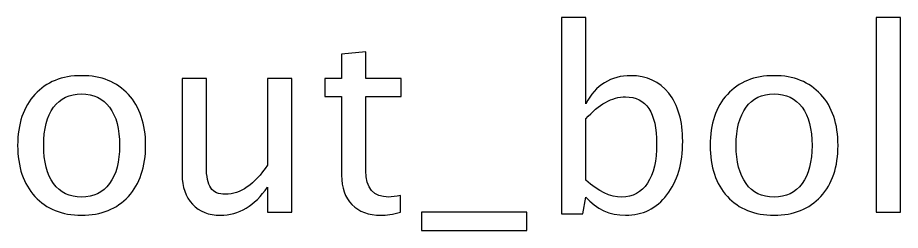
# Model space of a CAD drawing. Header units: centimetres. Extents: x -201 to 63, y -83 to 73.
# Drawn here: x -51.41 to -32.94, y 68.29 to 72.75 of the extents above; entities that cross this region are included whole.
import ezdxf

# ---------------------------------------------------------------- set-up
doc = ezdxf.new("R2010")
doc.units = ezdxf.units.CM
doc.header["$MEASUREMENT"] = 0
doc.layers.add('Layer 1', color=7, linetype='Continuous')

msp = doc.modelspace()

# ---------------------------------------------------------------- linework, layer by layer
at = {"layer": 'Layer 1'}
for points, knots in [([(-40.02876, 68.63869), (-40.02876, 68.63869), (-40.02876, 72.75032), (-40.02876, 72.75032), (-40.02876, 72.75032), (-40.02876, 72.75032), (-39.52076, 72.75032), (-39.52076, 72.75032), (-39.52076, 72.75032), (-39.52076, 72.75032), (-39.52076, 70.94498), (-39.52076, 70.94498), (-39.52076, 70.94498), (-39.31262, 71.33744), (-38.99953, 71.53323), (-38.58237, 71.53323), (-38.58237, 71.53323), (-38.24458, 71.53323), (-37.97912, 71.41064), (-37.78509, 71.16458), (-37.78509, 71.16458), (-37.59106, 70.91852), (-37.49405, 70.5825), (-37.49405, 70.15652), (-37.49405, 70.15652), (-37.49405, 69.69261), (-37.60429, 69.31779), (-37.8239, 69.0338), (-37.8239, 69.0338), (-38.0435, 68.74893), (-38.33278, 68.60694), (-38.69085, 68.60694), (-38.69085, 68.60694), (-39.02334, 68.60694), (-39.30027, 68.73394), (-39.52076, 68.98882), (-39.52076, 68.98882), (-39.52076, 68.98882), (-39.5825, 68.63869), (-39.5825, 68.63869), (-39.5825, 68.63869), (-39.5825, 68.63869), (-40.02876, 68.63869), (-40.02876, 68.63869)], [0, 0, 0, 0, 0.08333333, 0.08333333, 0.08333333, 0.08333333, 0.16666667, 0.16666667, 0.16666667, 0.16666667, 0.25, 0.25, 0.25, 0.25, 0.33333333, 0.33333333, 0.33333333, 0.33333333, 0.41666667, 0.41666667, 0.41666667, 0.41666667, 0.5, 0.5, 0.5, 0.5, 0.58333333, 0.58333333, 0.58333333, 0.58333333, 0.66666667, 0.66666667, 0.66666667, 0.66666667, 0.75, 0.75, 0.75, 0.75, 0.83333333, 0.83333333, 0.83333333, 0.83333333, 1, 1, 1, 1]), ([(-33.44769, 68.67044), (-33.44769, 68.67044), (-33.44769, 72.75032), (-33.44769, 72.75032), (-33.44769, 72.75032), (-33.44769, 72.75032), (-32.93969, 72.75032), (-32.93969, 72.75032), (-32.93969, 72.75032), (-32.93969, 72.75032), (-32.93969, 68.67044), (-32.93969, 68.67044), (-32.93969, 68.67044), (-32.93969, 68.67044), (-33.44769, 68.67044), (-33.44769, 68.67044)], [0, 0, 0, 0, 0.2, 0.2, 0.2, 0.2, 0.4, 0.4, 0.4, 0.4, 0.6, 0.6, 0.6, 0.6, 1, 1, 1, 1]), ([(-43.39954, 68.67132), (-43.55653, 68.62811), (-43.69323, 68.60694), (-43.80877, 68.60694), (-43.80877, 68.60694), (-44.06806, 68.60694), (-44.27002, 68.68102), (-44.41466, 68.82919), (-44.41466, 68.82919), (-44.56018, 68.97736), (-44.6325, 69.18285), (-44.6325, 69.44655), (-44.6325, 69.44655), (-44.6325, 69.44655), (-44.6325, 71.09402), (-44.6325, 71.09402), (-44.6325, 71.09402), (-44.6325, 71.09402), (-44.98352, 71.09402), (-44.98352, 71.09402), (-44.98352, 71.09402), (-44.98352, 71.09402), (-44.98352, 71.47503), (-44.98352, 71.47503), (-44.98352, 71.47503), (-44.98352, 71.47503), (-44.6325, 71.47503), (-44.6325, 71.47503), (-44.6325, 71.47503), (-44.6325, 71.47503), (-44.6325, 71.98214), (-44.6325, 71.98214), (-44.6325, 71.98214), (-44.6325, 71.98214), (-44.1245, 72.03065), (-44.1245, 72.03065), (-44.1245, 72.03065), (-44.1245, 72.03065), (-44.1245, 71.47503), (-44.1245, 71.47503), (-44.1245, 71.47503), (-44.1245, 71.47503), (-43.38896, 71.47503), (-43.38896, 71.47503), (-43.38896, 71.47503), (-43.38896, 71.47503), (-43.38896, 71.09402), (-43.38896, 71.09402), (-43.38896, 71.09402), (-43.38896, 71.09402), (-44.1245, 71.09402), (-44.1245, 71.09402), (-44.1245, 71.09402), (-44.1245, 71.09402), (-44.1245, 69.53827), (-44.1245, 69.53827), (-44.1245, 69.53827), (-44.1245, 69.17138), (-43.96487, 68.98794), (-43.64649, 68.98794), (-43.64649, 68.98794), (-43.57858, 68.98794), (-43.49656, 68.99941), (-43.39954, 69.02145), (-43.39954, 69.02145), (-43.39954, 69.02145), (-43.39954, 68.67132), (-43.39954, 68.67132)], [0, 0, 0, 0, 0.05555556, 0.05555556, 0.05555556, 0.05555556, 0.11111111, 0.11111111, 0.11111111, 0.11111111, 0.16666667, 0.16666667, 0.16666667, 0.16666667, 0.22222222, 0.22222222, 0.22222222, 0.22222222, 0.27777778, 0.27777778, 0.27777778, 0.27777778, 0.33333333, 0.33333333, 0.33333333, 0.33333333, 0.38888889, 0.38888889, 0.38888889, 0.38888889, 0.44444444, 0.44444444, 0.44444444, 0.44444444, 0.5, 0.5, 0.5, 0.5, 0.55555556, 0.55555556, 0.55555556, 0.55555556, 0.61111111, 0.61111111, 0.61111111, 0.61111111, 0.66666667, 0.66666667, 0.66666667, 0.66666667, 0.72222222, 0.72222222, 0.72222222, 0.72222222, 0.77777778, 0.77777778, 0.77777778, 0.77777778, 0.83333333, 0.83333333, 0.83333333, 0.83333333, 0.88888889, 0.88888889, 0.88888889, 0.88888889, 1, 1, 1, 1]), ([(-50.07234, 68.60694), (-50.48421, 68.60694), (-50.81053, 68.73835), (-51.05041, 69.00117), (-51.05041, 69.00117), (-51.29119, 69.26399), (-51.41113, 69.62118), (-51.41113, 70.07185), (-51.41113, 70.07185), (-51.41113, 70.52164), (-51.29119, 70.87795), (-51.05041, 71.13989), (-51.05041, 71.13989), (-50.81053, 71.40182), (-50.48421, 71.53323), (-50.07234, 71.53323), (-50.07234, 71.53323), (-49.66047, 71.53323), (-49.33415, 71.40182), (-49.09426, 71.13989), (-49.09426, 71.13989), (-48.85349, 70.87795), (-48.73354, 70.52164), (-48.73354, 70.07185), (-48.73354, 70.07185), (-48.73354, 69.62118), (-48.85349, 69.26399), (-49.09426, 69.00117), (-49.09426, 69.00117), (-49.33415, 68.73835), (-49.66047, 68.60694), (-50.07234, 68.60694)], [0, 0, 0, 0, 0.11111111, 0.11111111, 0.11111111, 0.11111111, 0.22222222, 0.22222222, 0.22222222, 0.22222222, 0.33333333, 0.33333333, 0.33333333, 0.33333333, 0.44444444, 0.44444444, 0.44444444, 0.44444444, 0.55555556, 0.55555556, 0.55555556, 0.55555556, 0.66666667, 0.66666667, 0.66666667, 0.66666667, 0.77777778, 0.77777778, 0.77777778, 0.77777778, 1, 1, 1, 1]), ([(-35.582, 68.60694), (-35.99387, 68.60694), (-36.32019, 68.73835), (-36.56007, 69.00117), (-36.56007, 69.00117), (-36.80085, 69.26399), (-36.92079, 69.62118), (-36.92079, 70.07185), (-36.92079, 70.07185), (-36.92079, 70.52164), (-36.80085, 70.87795), (-36.56007, 71.13989), (-36.56007, 71.13989), (-36.32019, 71.40182), (-35.99387, 71.53323), (-35.582, 71.53323), (-35.582, 71.53323), (-35.17013, 71.53323), (-34.84381, 71.40182), (-34.60392, 71.13989), (-34.60392, 71.13989), (-34.36315, 70.87795), (-34.2432, 70.52164), (-34.2432, 70.07185), (-34.2432, 70.07185), (-34.2432, 69.62118), (-34.36315, 69.26399), (-34.60392, 69.00117), (-34.60392, 69.00117), (-34.84381, 68.73835), (-35.17013, 68.60694), (-35.582, 68.60694)], [0, 0, 0, 0, 0.11111111, 0.11111111, 0.11111111, 0.11111111, 0.22222222, 0.22222222, 0.22222222, 0.22222222, 0.33333333, 0.33333333, 0.33333333, 0.33333333, 0.44444444, 0.44444444, 0.44444444, 0.44444444, 0.55555556, 0.55555556, 0.55555556, 0.55555556, 0.66666667, 0.66666667, 0.66666667, 0.66666667, 0.77777778, 0.77777778, 0.77777778, 0.77777778, 1, 1, 1, 1]), ([(-46.1812, 68.67044), (-46.1812, 68.67044), (-46.1812, 69.19784), (-46.1812, 69.19784), (-46.1812, 69.19784), (-46.45195, 68.80361), (-46.78092, 68.60694), (-47.16721, 68.60694), (-47.16721, 68.60694), (-47.41239, 68.60694), (-47.6073, 68.68367), (-47.75194, 68.83801), (-47.75194, 68.83801), (-47.89746, 68.99235), (-47.96978, 69.19961), (-47.96978, 69.46154), (-47.96978, 69.46154), (-47.96978, 69.46154), (-47.96978, 71.47503), (-47.96978, 71.47503), (-47.96978, 71.47503), (-47.96978, 71.47503), (-47.46178, 71.47503), (-47.46178, 71.47503), (-47.46178, 71.47503), (-47.46178, 71.47503), (-47.46178, 69.62735), (-47.46178, 69.62735), (-47.46178, 69.62735), (-47.46178, 69.41657), (-47.43091, 69.26752), (-47.37006, 69.17932), (-47.37006, 69.17932), (-47.30832, 69.09025), (-47.20602, 69.04615), (-47.06226, 69.04615), (-47.06226, 69.04615), (-46.75181, 69.04615), (-46.45724, 69.24988), (-46.1812, 69.65822), (-46.1812, 69.65822), (-46.1812, 69.65822), (-46.1812, 71.47503), (-46.1812, 71.47503), (-46.1812, 71.47503), (-46.1812, 71.47503), (-45.67319, 71.47503), (-45.67319, 71.47503), (-45.67319, 71.47503), (-45.67319, 71.47503), (-45.67319, 68.67044), (-45.67319, 68.67044), (-45.67319, 68.67044), (-45.67319, 68.67044), (-46.1812, 68.67044), (-46.1812, 68.67044)], [0, 0, 0, 0, 0.06666667, 0.06666667, 0.06666667, 0.06666667, 0.13333333, 0.13333333, 0.13333333, 0.13333333, 0.2, 0.2, 0.2, 0.2, 0.26666667, 0.26666667, 0.26666667, 0.26666667, 0.33333333, 0.33333333, 0.33333333, 0.33333333, 0.4, 0.4, 0.4, 0.4, 0.46666667, 0.46666667, 0.46666667, 0.46666667, 0.53333333, 0.53333333, 0.53333333, 0.53333333, 0.6, 0.6, 0.6, 0.6, 0.66666667, 0.66666667, 0.66666667, 0.66666667, 0.73333333, 0.73333333, 0.73333333, 0.73333333, 0.8, 0.8, 0.8, 0.8, 0.86666667, 0.86666667, 0.86666667, 0.86666667, 1, 1, 1, 1]), ([(-50.07322, 68.98794), (-49.82186, 68.98794), (-49.62607, 69.08231), (-49.48673, 69.27193), (-49.48673, 69.27193), (-49.34826, 69.46066), (-49.27859, 69.72789), (-49.27859, 70.07185), (-49.27859, 70.07185), (-49.27859, 70.41493), (-49.34826, 70.68127), (-49.48673, 70.87001), (-49.48673, 70.87001), (-49.62607, 71.05787), (-49.82186, 71.15223), (-50.07322, 71.15223), (-50.07322, 71.15223), (-50.32546, 71.15223), (-50.52125, 71.05787), (-50.65883, 70.87001), (-50.65883, 70.87001), (-50.7973, 70.68127), (-50.86609, 70.41493), (-50.86609, 70.07185), (-50.86609, 70.07185), (-50.86609, 69.72789), (-50.7973, 69.46066), (-50.65883, 69.27193), (-50.65883, 69.27193), (-50.52125, 69.08231), (-50.32546, 68.98794), (-50.07322, 68.98794)], [0, 0, 0, 0, 0.11111111, 0.11111111, 0.11111111, 0.11111111, 0.22222222, 0.22222222, 0.22222222, 0.22222222, 0.33333333, 0.33333333, 0.33333333, 0.33333333, 0.44444444, 0.44444444, 0.44444444, 0.44444444, 0.55555556, 0.55555556, 0.55555556, 0.55555556, 0.66666667, 0.66666667, 0.66666667, 0.66666667, 0.77777778, 0.77777778, 0.77777778, 0.77777778, 1, 1, 1, 1]), ([(-35.58288, 68.98794), (-35.33152, 68.98794), (-35.13573, 69.08231), (-34.99639, 69.27193), (-34.99639, 69.27193), (-34.85792, 69.46066), (-34.78825, 69.72789), (-34.78825, 70.07185), (-34.78825, 70.07185), (-34.78825, 70.41493), (-34.85792, 70.68127), (-34.99639, 70.87001), (-34.99639, 70.87001), (-35.13573, 71.05787), (-35.33152, 71.15223), (-35.58288, 71.15223), (-35.58288, 71.15223), (-35.83512, 71.15223), (-36.03091, 71.05787), (-36.16849, 70.87001), (-36.16849, 70.87001), (-36.30696, 70.68127), (-36.37575, 70.41493), (-36.37575, 70.07185), (-36.37575, 70.07185), (-36.37575, 69.72789), (-36.30696, 69.46066), (-36.16849, 69.27193), (-36.16849, 69.27193), (-36.03091, 69.08231), (-35.83512, 68.98794), (-35.58288, 68.98794)], [0, 0, 0, 0, 0.11111111, 0.11111111, 0.11111111, 0.11111111, 0.22222222, 0.22222222, 0.22222222, 0.22222222, 0.33333333, 0.33333333, 0.33333333, 0.33333333, 0.44444444, 0.44444444, 0.44444444, 0.44444444, 0.55555556, 0.55555556, 0.55555556, 0.55555556, 0.66666667, 0.66666667, 0.66666667, 0.66666667, 0.77777778, 0.77777778, 0.77777778, 0.77777778, 1, 1, 1, 1]), ([(-39.52076, 69.33895), (-39.25882, 69.10524), (-39.00923, 68.98794), (-38.77199, 68.98794), (-38.77199, 68.98794), (-38.53827, 68.98794), (-38.35747, 69.08584), (-38.23047, 69.28075), (-38.23047, 69.28075), (-38.10259, 69.47566), (-38.03909, 69.74994), (-38.03909, 70.10448), (-38.03909, 70.10448), (-38.03909, 70.76065), (-38.25605, 71.08873), (-38.68997, 71.08873), (-38.68997, 71.08873), (-38.97395, 71.08873), (-39.25088, 70.93527), (-39.52076, 70.62748), (-39.52076, 70.62748), (-39.52076, 70.62748), (-39.52076, 69.33895), (-39.52076, 69.33895)], [0, 0, 0, 0, 0.14285714, 0.14285714, 0.14285714, 0.14285714, 0.28571429, 0.28571429, 0.28571429, 0.28571429, 0.42857143, 0.42857143, 0.42857143, 0.42857143, 0.57142857, 0.57142857, 0.57142857, 0.57142857, 0.71428571, 0.71428571, 0.71428571, 0.71428571, 1, 1, 1, 1]), ([(-42.96034, 68.28944), (-42.96034, 68.28944), (-42.96034, 68.67044), (-42.96034, 68.67044), (-42.96034, 68.67044), (-42.96034, 68.67044), (-40.75901, 68.67044), (-40.75901, 68.67044), (-40.75901, 68.67044), (-40.75901, 68.67044), (-40.75901, 68.28944), (-40.75901, 68.28944), (-40.75901, 68.28944), (-40.75901, 68.28944), (-42.96034, 68.28944), (-42.96034, 68.28944)], [0, 0, 0, 0, 0.2, 0.2, 0.2, 0.2, 0.4, 0.4, 0.4, 0.4, 0.6, 0.6, 0.6, 0.6, 1, 1, 1, 1])]:
    msp.add_open_spline(points, degree=3, knots=knots, dxfattribs=at)

doc.saveas('drawing.dxf')
